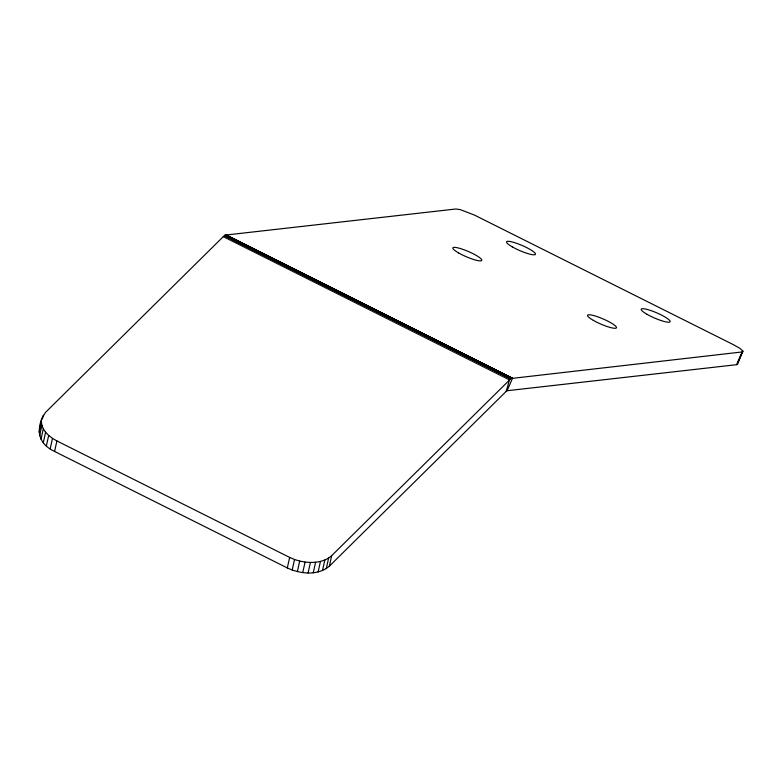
<?xml version="1.0" encoding="UTF-8"?>
<svg xmlns="http://www.w3.org/2000/svg" width="782" height="782" viewBox="0 0 782 782"><rect width="100%" height="100%" fill="white"/><g stroke="black" fill="none" stroke-linecap="round" stroke-linejoin="round"><path stroke-width="1.17" d="M39.1 432.299L41.876 418.39L45.503 412.407L223.838 236.086L226.106 235.011L455.789 209.009L460.236 209.605L474.478 215.089L733.936 344.95L739.909 348.381L742.851 351.05L737.514 364.304L736.595 364.686L506.814 390.765L329.369 566.158C317.736 575.992 300.268 574.027 287.317 567.937L54.584 451.458C40.293 444.704 35.982 433.306 41.876 418.39M42.472 418.751L43.245 415.242M39.579 435.799L41.905 425.271L41.417 421.772M40.987 439.318L43.303 428.79L41.905 425.271M43.274 442.739L45.591 432.221L43.303 428.79M46.363 445.965L48.679 435.447L45.591 432.221M50.175 448.907L52.492 438.379L48.679 435.447M54.584 451.458L56.9 440.931L52.492 438.379M287.317 567.937L289.643 557.419L56.9 440.931M292.194 570.029L294.511 559.511L289.643 557.419M297.385 571.603L299.702 561.075L294.511 559.511M302.732 572.6L305.058 562.072C314.237 563.118 324.569 562.121 331.695 555.64L511.047 378.508L742.9 351.861M308.088 572.991L310.405 562.473M313.269 572.776L315.586 562.248M318.127 571.945L320.444 561.427M322.516 570.537L324.843 560.02M326.309 568.592L328.626 558.065M329.369 566.158L331.695 555.64M506.218 391.303L509.473 379.876L223.281 236.643M507.147 390.658L512.533 378.214L226.34 234.981M736.595 364.686L741.981 352.242M737.915 362.447L742.851 351.05M39.55 428.917L40.468 426.816M299.702 561.075L305.058 562.072M226.106 235.011L512.298 378.244M225.695 235.059L512.083 378.273M225.519 235.089L511.711 378.322M225.216 235.157L511.555 378.351M224.962 235.235L511.281 378.42M224.727 235.343L511.047 378.508M224.61 235.411L510.822 378.625M224.502 235.49L510.714 378.703M224.385 235.578L510.597 378.801M737.465 363.493L737.514 364.304M512.337 246.897A15.748 2.815 23.4 0 0 535.396 254.404A15.748 2.815 23.4 0 0 515.27 242.86A15.748 2.815 23.4 0 0 512.337 246.897M458.672 252.967A15.748 2.815 23.4 0 0 481.741 260.484A15.748 2.815 23.4 0 0 461.615 248.93A15.748 2.815 23.4 0 0 458.672 252.967M593.352 320.376A15.748 2.815 23.4 0 0 616.421 327.883A15.748 2.815 23.4 0 0 596.295 316.339A15.748 2.815 23.4 0 0 593.352 320.376M647.007 314.296A15.748 2.815 23.4 0 0 670.076 321.813A15.748 2.815 23.4 0 0 649.95 310.258A15.748 2.815 23.4 0 0 647.007 314.296"/></g></svg>
